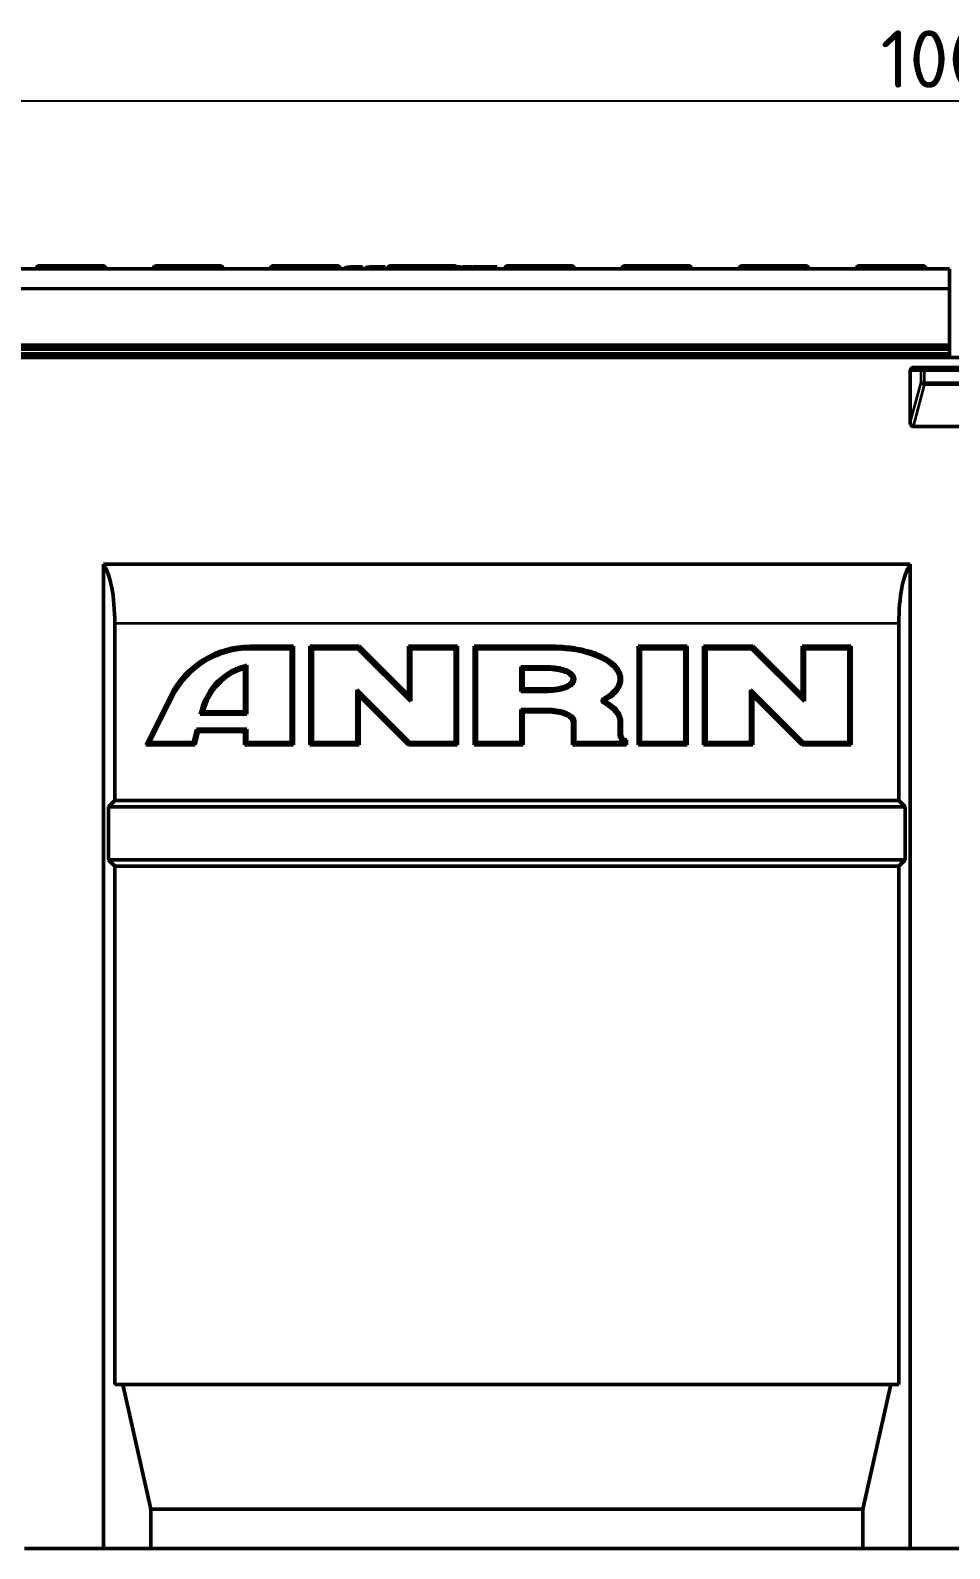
# Model space of a CAD drawing. Header units: millimetres. Extents: x 0 to 4362, y -130 to 2100.
# Drawn here: x 2032.3 to 2312.5, y 1105.8 to 1568.5 of the extents above; entities that cross this region are included whole.
import ezdxf

# ---------------------------------------------------------------- set-up
doc = ezdxf.new("R2010")
doc.units = ezdxf.units.MM
doc.header["$LTSCALE"] = 5
for name, color, linetype, lineweight in [('Bemaßung (ISO)', 7, 'Continuous', 25), ('Sichtbar (ISO)', 7, 'Continuous', 50), ('Sichtbar schmal (ISO)', 7, 'Continuous', 35)]:
    doc.layers.add(name, color=color, linetype=linetype, lineweight=lineweight)
doc.styles.add('TXT 3_5', font='isocpeur.ttf')
doc.dimstyles.new('Anrin Standard (DIN)', dxfattribs={"dimscale": 5, "dimtxt": 3.5, "dimasz": 2.5, "dimexe": 2, "dimexo": 0, "dimgap": 0.8, "dimtad": 1, "dimrnd": 1e-08, "dimtxsty": 'TXT 3_5', "dimcen": 0.09, "dimdle": 10, "dimclrd": 256, "dimclre": 256, "dimclrt": 256, "dimadec": 0, "dimazin": 2, "dimtfac": 0.714286, "dimtmove": 0, "dimatfit": 3, "dimfxl": 1, "dimtolj": 1, "dimlwd": -1, "dimlwe": -1, "dimarcsym": 0})

# ---------------------------------------------------------------- blocks, each defined once
blk = doc.blocks.new('*D36')
at = {"layer": 'Bemaßung (ISO)', "transparency": 16777216}
for p, q in [((1812.52, 1449.52), (1812.52, 1557.05)), ((2812.52, 1449.52), (2812.52, 1557.05)), ((1825.02, 1547.05), (2800.02, 1547.05))]:
    blk.add_line(p, q, dxfattribs=at)
for points in [[(1825.02, 1549.13), (1825.02, 1544.96), (1812.52, 1547.05)], [(2800.02, 1549.13), (2800.02, 1544.96), (2812.52, 1547.05)]]:
    blk.add_solid(points, dxfattribs=at)
at = {"layer": 'Defpoints', "color": 0, "transparency": 16777216}
for p in [(2812.52, 1547.05), (1812.52, 1449.52), (2812.52, 1449.52)]:
    blk.add_point(p, dxfattribs=at)
at = {"layer": 'Bemaßung (ISO)', "transparency": 16777216, "insert": (2291.47, 1568.55), "char_height": 17.5, "attachment_point": 1, "style": 'TXT 3_5'}
blk.add_mtext('\\A1;1000', dxfattribs=at)

msp = doc.modelspace()

# ---------------------------------------------------------------- linework, layer by layer
at = {"layer": 'Sichtbar (ISO)'}
for p, q in [((1812.521, 1495.829), (2312.521, 1495.829)), ((2034.029, 1495.916), (2034.022, 1495.829)), ((2035.026, 1496.829), (2039.792, 1496.829)), ((2054.162, 1496.829), (2039.792, 1496.829)), ((2054.162, 1496.829), (2054.303, 1496.829)), ((2055.299, 1495.916), (2055.307, 1495.829)), ((2069.744, 1495.916), (2069.736, 1495.829)), ((2070.74, 1496.829), (2084.354, 1496.829)), ((2080.261, 1495.916), (2080.259, 1495.829)), ((2089.072, 1496.829), (2084.354, 1496.829)), ((2089.072, 1496.829), (2089.112, 1496.829)), ((2089.112, 1496.829), (2090.017, 1496.829)), ((2091.013, 1495.916), (2091.021, 1495.829)), ((2105.458, 1495.916), (2105.45, 1495.829)), ((2106.454, 1496.829), (2120.799, 1496.829)), ((2120.799, 1496.829), (2124.826, 1496.829)), ((2124.826, 1496.829), (2125.731, 1496.829)), ((2126.728, 1495.916), (2126.735, 1495.829)), ((2128.259, 1496.109), (2128.234, 1495.829)), ((2133.501, 1496.504), (2131.088, 1496.504)), ((2133.561, 1495.829), (2133.501, 1496.504)), ((2134.609, 1496.132), (2134.582, 1495.829)), ((2134.859, 1496.109), (2134.834, 1495.829)), ((2137.271, 1496.504), (2137.688, 1496.504)), ((2140.101, 1496.504), (2137.688, 1496.504)), ((2140.101, 1496.504), (2140.434, 1496.504)), ((2140.161, 1495.829), (2140.101, 1496.504)), ((2140.434, 1496.293), (2140.119, 1496.293)), ((2140.494, 1495.829), (2140.434, 1496.504)), ((2140.434, 1496.504), (2140.434, 1496.293)), ((2140.474, 1495.829), (2140.434, 1496.293)), ((2141.172, 1495.916), (2141.165, 1495.829)), ((2142.168, 1496.829), (2156.514, 1496.829)), ((2143.562, 1495.829), (2143.653, 1496.504)), ((2145.272, 1496.504), (2143.653, 1496.504)), ((2145.312, 1495.829), (2145.272, 1496.504)), ((2147.279, 1495.829), (2145.272, 1496.504)), ((2149.548, 1495.829), (2149.609, 1496.504)), ((2151.152, 1496.504), (2149.609, 1496.504)), ((2151.177, 1495.829), (2151.152, 1496.504)), ((2153.148, 1496.221), (2151.152, 1496.504)), ((2153.197, 1495.829), (2153.148, 1496.221)), ((2156.514, 1496.829), (2160.54, 1496.829)), ((2158.882, 1495.829), (2158.942, 1496.504)), ((2160.434, 1496.504), (2158.942, 1496.504)), ((2160.494, 1495.829), (2160.434, 1496.504)), ((2160.54, 1496.829), (2161.446, 1496.829)), ((2164.343, 1496.504), (2162.097, 1495.829)), ((2162.863, 1496.104), (2162.863, 1496.059)), ((2164.305, 1495.829), (2164.343, 1496.504)), ((2166.767, 1496.504), (2164.343, 1496.504)), ((2166.828, 1495.829), (2166.767, 1496.504)), ((2167.688, 1495.829), (2167.688, 1496.104)), ((2168.548, 1495.829), (2168.609, 1496.504)), ((2174.434, 1496.504), (2168.609, 1496.504)), ((2174.494, 1495.829), (2174.434, 1496.504)), ((2176.887, 1495.916), (2176.879, 1495.829)), ((2177.883, 1496.829), (2178.042, 1496.829)), ((2192.5, 1496.829), (2178.042, 1496.829)), ((2192.5, 1496.829), (2196.254, 1496.829)), ((2193.514, 1495.939), (2193.527, 1495.829)), ((2196.254, 1496.829), (2197.16, 1496.829)), ((2198.156, 1495.916), (2198.164, 1495.829)), ((2212.601, 1495.916), (2212.593, 1495.829)), ((2213.597, 1496.829), (2214.979, 1496.829)), ((2231.032, 1496.829), (2214.979, 1496.829)), ((2231.032, 1496.829), (2231.969, 1496.829)), ((2231.969, 1496.829), (2232.874, 1496.829)), ((2232.036, 1495.929), (2232.046, 1495.829)), ((2233.87, 1495.916), (2233.878, 1495.829)), ((2248.315, 1495.916), (2248.308, 1495.829)), ((2249.311, 1496.829), (2251.218, 1496.829)), ((2267.261, 1496.829), (2251.218, 1496.829)), ((2267.261, 1496.829), (2267.683, 1496.829)), ((2267.683, 1496.829), (2268.589, 1496.829)), ((2269.585, 1495.916), (2269.592, 1495.829)), ((2284.029, 1495.916), (2284.022, 1495.829)), ((2285.026, 1496.829), (2292.868, 1496.829)), ((2304.265, 1496.829), (2292.868, 1496.829)), ((2304.265, 1496.829), (2304.303, 1496.829)), ((2305.299, 1495.916), (2305.307, 1495.829)), ((2312.521, 1489.906), (2312.521, 1495.829)), ((2312.521, 1489.906), (2312.521, 1489.748)), ((2312.521, 1472.829), (2312.521, 1489.748)), ((2312.521, 1471.829), (1812.521, 1471.829)), ((2312.521, 1471.829), (2312.521, 1472.829)), ((2312.521, 1471.829), (2312.521, 1471.329)), ((2812.521, 1468.829), (1812.521, 1468.829)), ((2312.521, 1470.036), (2312.521, 1471.329)), ((2312.521, 1470.036), (2312.521, 1469.683)), ((2312.521, 1468.829), (2312.521, 1469.683)), ((2300.521, 1448.984), (2300.521, 1464.829)), ((2301.557, 1465.829), (2323.486, 1465.829)), ((2323.676, 1447.829), (2301.367, 1447.829)), ((2300.521, 1405.829), (2054.521, 1405.829)), ((2054.521, 1105.829), (2054.521, 1405.829)), ((2054.521, 1405.829), (2054.655, 1405.648)), ((2300.388, 1405.648), (2300.521, 1405.829)), ((2300.521, 1105.829), (2300.521, 1405.829)), ((2058.005, 1387.794), (2058.005, 1333.829)), ((2297.038, 1333.829), (2297.038, 1387.794)), ((2099.292, 1380.829), (2112.521, 1380.829)), ((2099.292, 1380.101), (2111.793, 1380.101)), ((2112.521, 1380.829), (2111.793, 1380.101)), ((2111.793, 1380.101), (2111.793, 1351.557)), ((2112.521, 1380.829), (2112.521, 1350.829)), ((2117.521, 1380.829), (2132.521, 1380.829)), ((2117.521, 1350.829), (2117.521, 1380.829)), ((2117.521, 1380.829), (2118.249, 1380.101)), ((2118.249, 1380.101), (2132.22, 1380.101)), ((2118.249, 1351.557), (2118.249, 1380.101)), ((2132.521, 1380.829), (2132.22, 1380.101)), ((2132.22, 1380.101), (2148.249, 1364.072)), ((2132.521, 1380.829), (2147.521, 1365.829)), ((2147.521, 1365.829), (2147.521, 1380.829)), ((2147.521, 1380.829), (2162.521, 1380.829)), ((2147.521, 1380.829), (2148.249, 1380.101)), ((2148.249, 1364.072), (2148.249, 1380.101)), ((2148.249, 1380.101), (2161.793, 1380.101)), ((2162.521, 1380.829), (2161.793, 1380.101)), ((2161.793, 1380.101), (2161.793, 1351.557)), ((2162.521, 1380.829), (2162.521, 1350.829)), ((2167.521, 1350.829), (2167.521, 1380.829)), ((2167.521, 1380.829), (2191.521, 1380.829)), ((2167.521, 1380.829), (2168.249, 1380.101)), ((2168.249, 1351.557), (2168.249, 1380.101)), ((2168.249, 1380.101), (2191.521, 1380.101)), ((2217.521, 1350.829), (2217.521, 1380.829)), ((2217.521, 1380.829), (2232.521, 1380.829)), ((2217.521, 1380.829), (2218.249, 1380.101)), ((2218.249, 1351.557), (2218.249, 1380.101)), ((2218.249, 1380.101), (2231.793, 1380.101)), ((2232.521, 1380.829), (2231.793, 1380.101)), ((2231.793, 1380.101), (2231.793, 1351.557)), ((2232.521, 1380.829), (2232.521, 1350.829)), ((2237.521, 1380.829), (2252.521, 1380.829)), ((2237.521, 1350.829), (2237.521, 1380.829)), ((2237.521, 1380.829), (2238.249, 1380.101)), ((2238.249, 1380.101), (2252.22, 1380.101)), ((2238.249, 1351.557), (2238.249, 1380.101)), ((2252.521, 1380.829), (2252.22, 1380.101)), ((2252.22, 1380.101), (2268.249, 1364.072)), ((2252.521, 1380.829), (2267.521, 1365.829)), ((2267.521, 1365.829), (2267.521, 1380.829)), ((2267.521, 1380.829), (2282.521, 1380.829)), ((2267.521, 1380.829), (2268.249, 1380.101)), ((2268.249, 1364.072), (2268.249, 1380.101)), ((2268.249, 1380.101), (2281.793, 1380.101)), ((2282.521, 1380.829), (2281.793, 1380.101)), ((2281.793, 1380.101), (2281.793, 1351.557)), ((2282.521, 1380.829), (2282.521, 1350.829)), ((2098.249, 1375.061), (2098.249, 1360.101)), ((2181.793, 1367.101), (2181.793, 1374.557)), ((2182.521, 1373.829), (2181.793, 1374.557)), ((2181.793, 1374.557), (2190.021, 1374.557)), ((2097.521, 1360.829), (2097.521, 1374.118)), ((2182.521, 1373.829), (2182.521, 1367.829)), ((2190.021, 1373.829), (2182.521, 1373.829)), ((2067.521, 1350.829), (2075.021, 1365.829)), ((2068.699, 1351.557), (2075.672, 1365.504)), ((2147.823, 1351.557), (2131.793, 1367.586)), ((2132.521, 1365.829), (2131.793, 1367.586)), ((2131.793, 1367.586), (2131.793, 1351.557)), ((2147.521, 1350.829), (2132.521, 1365.829)), ((2132.521, 1365.829), (2132.521, 1350.829)), ((2147.521, 1365.829), (2148.249, 1364.072)), ((2182.521, 1367.829), (2181.793, 1367.101)), ((2190.021, 1367.101), (2181.793, 1367.101)), ((2182.521, 1367.829), (2190.021, 1367.829)), ((2267.823, 1351.557), (2251.793, 1367.586)), ((2252.521, 1365.829), (2251.793, 1367.586)), ((2251.793, 1367.586), (2251.793, 1351.557)), ((2267.521, 1350.829), (2252.521, 1365.829)), ((2252.521, 1365.829), (2252.521, 1350.829)), ((2267.521, 1365.829), (2268.249, 1364.072)), ((2084.089, 1360.101), (2084.42, 1361.424)), ((2085.021, 1360.829), (2084.089, 1360.101)), ((2085.126, 1361.247), (2085.021, 1360.829)), ((2085.021, 1360.829), (2097.521, 1360.829)), ((2097.521, 1360.829), (2098.249, 1360.101)), ((2190.021, 1361.557), (2181.793, 1361.557)), ((2182.521, 1360.829), (2181.793, 1361.557)), ((2181.793, 1361.557), (2181.793, 1351.557)), ((2190.021, 1360.829), (2182.521, 1360.829)), ((2182.521, 1360.829), (2182.521, 1350.829)), ((2098.249, 1360.101), (2084.089, 1360.101)), ((2197.521, 1350.829), (2197.521, 1357.829)), ((2198.249, 1351.557), (2198.249, 1357.829)), ((2211.793, 1357.829), (2211.793, 1353.829)), ((2212.521, 1357.829), (2212.521, 1353.829)), ((2067.521, 1350.829), (2068.699, 1351.557)), ((2081.953, 1351.557), (2068.699, 1351.557)), ((2082.953, 1355.557), (2081.953, 1351.557)), ((2082.521, 1350.829), (2081.953, 1351.557)), ((2083.521, 1354.829), (2082.521, 1350.829)), ((2098.249, 1355.557), (2082.953, 1355.557)), ((2083.521, 1354.829), (2082.953, 1355.557)), ((2097.521, 1354.829), (2083.521, 1354.829)), ((2097.521, 1354.829), (2098.249, 1355.557)), ((2097.521, 1350.829), (2097.521, 1354.829)), ((2097.521, 1350.829), (2098.249, 1351.557)), ((2098.249, 1351.557), (2098.249, 1355.557)), ((2111.793, 1351.557), (2098.249, 1351.557)), ((2112.521, 1350.829), (2111.793, 1351.557)), ((2117.521, 1350.829), (2118.249, 1351.557)), ((2131.793, 1351.557), (2118.249, 1351.557)), ((2132.521, 1350.829), (2131.793, 1351.557)), ((2147.521, 1350.829), (2147.823, 1351.557)), ((2161.793, 1351.557), (2147.823, 1351.557)), ((2162.521, 1350.829), (2161.793, 1351.557)), ((2167.521, 1350.829), (2168.249, 1351.557)), ((2181.793, 1351.557), (2168.249, 1351.557)), ((2182.521, 1350.829), (2181.793, 1351.557)), ((2197.521, 1350.829), (2198.249, 1351.557)), ((2213.293, 1351.557), (2198.249, 1351.557)), ((2213.293, 1351.723), (2213.293, 1351.557)), ((2214.021, 1350.829), (2213.293, 1351.557)), ((2214.021, 1352.329), (2214.021, 1350.829)), ((2217.521, 1350.829), (2218.249, 1351.557)), ((2231.793, 1351.557), (2218.249, 1351.557)), ((2232.521, 1350.829), (2231.793, 1351.557)), ((2237.521, 1350.829), (2238.249, 1351.557)), ((2251.793, 1351.557), (2238.249, 1351.557)), ((2252.521, 1350.829), (2251.793, 1351.557)), ((2267.521, 1350.829), (2267.823, 1351.557)), ((2281.793, 1351.557), (2267.823, 1351.557)), ((2282.521, 1350.829), (2281.793, 1351.557)), ((2082.521, 1350.829), (2067.521, 1350.829)), ((2112.521, 1350.829), (2097.521, 1350.829)), ((2132.521, 1350.829), (2117.521, 1350.829)), ((2162.521, 1350.829), (2147.521, 1350.829)), ((2182.521, 1350.829), (2167.521, 1350.829)), ((2214.021, 1350.829), (2197.521, 1350.829)), ((2232.521, 1350.829), (2217.521, 1350.829)), ((2252.521, 1350.829), (2237.521, 1350.829)), ((2282.521, 1350.829), (2267.521, 1350.829)), ((2058.005, 1333.829), (2056.129, 1331.953)), ((2297.038, 1333.829), (2058.005, 1333.829)), ((2298.914, 1331.953), (2297.038, 1333.829)), ((2298.914, 1331.953), (2056.129, 1331.953)), ((2056.129, 1331.953), (2056.129, 1315.705)), ((2298.914, 1315.705), (2298.914, 1331.953)), ((2298.914, 1315.705), (2056.129, 1315.705)), ((2056.129, 1315.705), (2058.005, 1313.829)), ((2297.038, 1313.829), (2298.914, 1315.705)), ((2297.038, 1313.829), (2058.005, 1313.829)), ((2058.005, 1313.829), (2058.005, 1155.829)), ((2297.038, 1155.829), (2297.038, 1313.829)), ((2297.038, 1155.829), (2058.005, 1155.829)), ((2060.447, 1155.829), (2068.991, 1117.829)), ((2286.052, 1117.829), (2294.596, 1155.829)), ((2286.052, 1117.829), (2068.991, 1117.829)), ((2068.991, 1117.829), (2068.991, 1105.829)), ((2286.052, 1105.829), (2286.052, 1117.829)), ((2054.521, 1105.829), (2030.521, 1105.829)), ((2068.991, 1105.829), (2054.521, 1105.829)), ((2286.052, 1105.829), (2068.991, 1105.829)), ((2286.052, 1105.829), (2300.521, 1105.829)), ((2300.521, 1105.829), (2324.521, 1105.829))]:
    msp.add_line(p, q, dxfattribs=at)
for centre, radius, start, end in [((2035.026, 1495.829), 1, 90, 175), ((2054.303, 1495.829), 1, 5, 90), ((2070.74, 1495.829), 1, 90, 175), ((2090.017, 1495.829), 1, 5, 90), ((2106.454, 1495.829), 1, 90, 175), ((2125.731, 1495.829), 1, 5, 90), ((2142.168, 1495.829), 1, 90, 175), ((2161.446, 1495.829), 1, 5.91604, 90), ((2177.883, 1495.829), 1, 90, 175), ((2197.16, 1495.829), 1, 5, 90), ((2213.597, 1495.829), 1, 90, 175), ((2232.874, 1495.829), 1, 5, 90), ((2249.311, 1495.829), 1, 90, 175), ((2268.589, 1495.829), 1, 5, 90), ((2285.026, 1495.829), 1, 90, 175), ((2304.303, 1495.829), 1, 5, 90), ((2099.292, 1353.694), 27.135, 90, 153.43495), ((2099.292, 1353.694), 26.407, 90, 153.43495), ((2102.521, 1356.898), 18.659, 103.23566, 165.96376), ((2102.521, 1356.898), 17.931, 106.1915, 165.96376), ((2207.304, 1364.232), 0.728, 118.47995, 241.93598), ((2214.021, 1353.829), 2.228, 180, 250.92943), ((2214.021, 1353.829), 1.5, 180, 270)]:
    msp.add_arc(centre, radius, start, end, dxfattribs=at)
for centre, major_axis, ratio, start_param, end_param in [((-5153.913, 826.744), (7240.273, -25.634), 0.996193, 0.0964517, 0.0964645), ((2131.088, 1496.104), (-2.829, 0), 0.1414214, 4.712389, 6.2706866), ((2137.271, 1496.127), (-2.663, 0), 0.1414214, 4.712389, 6.7093185), ((2137.688, 1496.104), (-2.829, 0), 0.1414214, 4.712389, 6.2706866), ((2161.442, 1496.104), (2.913, 0), 0.1414214, 0.6210392, 1.3129157), ((2161.442, 1496.104), (1.421, 0), 0.1414214, 0, 0.8789836), ((2169.109, 1496.104), (2.913, 0), 0.1414214, 1.3250708, 2.4969653), ((2169.109, 1496.104), (-1.421, 0), 0.1414214, 5.0863356, 6.2831853), ((-3083.804, 923.929), (5382.752, -22.202), 0.9961924, 0.1109956, 0.1110149), ((2301.557, 1464.829), (-1.035, 0), 0.9659258, 4.712389, 6.2831853), ((2301.557, 1449.243), (-0.373, -1.39), 0.6947466, 5.0804891, 6.4672353), ((2052.914, 1387.794), (0, 19), 0.2679492, 4.712389, 5.9341195), ((2302.129, 1387.794), (0, -19), 0.2679492, 3.4906585, 4.712389)]:
    msp.add_ellipse(centre, major_axis=major_axis, ratio=ratio, start_param=start_param, end_param=end_param, dxfattribs=at)
for points, knots in [([(2054.162, 1496.829), (2054.26, 1496.829), (2054.36, 1496.814), (2054.549, 1496.757), (2054.638, 1496.714), (2054.802, 1496.604), (2054.875, 1496.537), (2055, 1496.385), (2055.051, 1496.299), (2055.126, 1496.117), (2055.15, 1496.019), (2055.159, 1495.921)], [0, 0, 0, 0, 0.005929545, 0.005929545, 0.011859089, 0.011859089, 0.017788634, 0.017788634, 0.023718178, 0.023718178, 0.029647723, 0.029647723, 0.029647723, 0.029647723]), ([(2080.074, 1496.544), (2080.054, 1496.569), (2080.023, 1496.584), (2079.938, 1496.593), (2079.883, 1496.587), (2079.762, 1496.552), (2079.698, 1496.525), (2079.57, 1496.446), (2079.509, 1496.395), (2079.4, 1496.266), (2079.356, 1496.19), (2079.304, 1496.045), (2079.291, 1495.981), (2079.286, 1495.916)], [-0.15784707, -0.15784707, -0.15784707, -0.15784707, -0.13228046, -0.13228046, -0.10522407, -0.10522407, -0.0800695, -0.0800695, -0.05484178, -0.05484178, -0.0283495, -0.0283495, -0.00874675, -0.00874675, -0.00874675, -0.00874675]), ([(2080.074, 1496.544), (2080.11, 1496.497), (2080.144, 1496.442), (2080.206, 1496.303), (2080.239, 1496.201), (2080.258, 1496.038), (2080.261, 1495.991), (2080.261, 1495.939), (2080.261, 1495.928), (2080.261, 1495.916)], [1.43728889, 1.43728889, 1.43728889, 1.43728889, 1.48245626, 1.48245626, 1.52768055, 1.52768055, 1.54063042, 1.54063042, 1.54381696, 1.54381696, 1.54381696, 1.54381696]), ([(2192.5, 1496.829), (2192.591, 1496.829), (2192.683, 1496.817), (2192.861, 1496.768), (2192.947, 1496.732), (2193.11, 1496.635), (2193.187, 1496.574), (2193.322, 1496.428), (2193.381, 1496.343), (2193.47, 1496.153), (2193.501, 1496.047), (2193.514, 1495.939)], [0, 0, 0, 0, 0.006204724, 0.006204724, 0.012409448, 0.012409448, 0.018614172, 0.018614172, 0.024818895, 0.024818895, 0.031023619, 0.031023619, 0.031023619, 0.031023619]), ([(2231.032, 1496.829), (2231.128, 1496.829), (2231.225, 1496.815), (2231.409, 1496.761), (2231.497, 1496.721), (2231.661, 1496.616), (2231.735, 1496.552), (2231.864, 1496.402), (2231.918, 1496.316), (2231.998, 1496.131), (2232.025, 1496.03), (2232.036, 1495.929)], [0, 0, 0, 0, 0.006026336, 0.006026336, 0.012052671, 0.012052671, 0.018079007, 0.018079007, 0.024105343, 0.024105343, 0.030131679, 0.030131679, 0.030131679, 0.030131679]), ([(2267.261, 1496.829), (2267.358, 1496.829), (2267.456, 1496.815), (2267.641, 1496.76), (2267.729, 1496.719), (2267.893, 1496.613), (2267.966, 1496.549), (2268.093, 1496.4), (2268.147, 1496.315), (2268.226, 1496.132), (2268.253, 1496.033), (2268.263, 1495.932)], [0, 0, 0, 0, 0.006016517, 0.006016517, 0.012033034, 0.012033034, 0.01804955, 0.01804955, 0.024066067, 0.024066067, 0.030082584, 0.030082584, 0.030082584, 0.030082584]), ([(2191.521, 1380.101), (2194.272, 1380.101), (2197.022, 1379.836), (2201.993, 1378.836), (2204.226, 1378.117), (2208.02, 1376.306), (2209.532, 1375.195), (2210.864, 1373.591), (2211.155, 1373.135), (2211.576, 1372.228), (2211.707, 1371.778), (2211.818, 1370.875), (2211.799, 1370.429), (2211.609, 1369.529), (2211.437, 1369.076), (2210.893, 1368.097), (2210.492, 1367.572), (2209.211, 1366.285), (2208.19, 1365.541), (2206.957, 1364.872)], [1.5707963, 1.5707963, 1.5707963, 1.5707963, 1.9703582, 1.9703582, 2.3573263, 2.3573263, 2.7650746, 2.7650746, 2.9239676, 2.9239676, 3.0828606, 3.0828606, 3.2417536, 3.2417536, 3.4006466, 3.4006466, 3.5841652, 3.5841652, 3.8619871, 3.8619871, 3.8619871, 3.8619871]), ([(2190.021, 1374.557), (2191.041, 1374.557), (2193.592, 1374.353), (2195.696, 1373.68), (2197.255, 1372.747), (2198.002, 1372.08), (2198.33, 1370.829), (2198.087, 1369.89), (2197.3, 1368.882), (2195.718, 1367.965), (2193.08, 1367.263), (2191.041, 1367.101), (2190.021, 1367.101)], [-1.5707963, -1.5707963, -1.5707963, -1.5707963, -1.1780972, -0.5890486, -0.5890486, -0.1963495, 0, 0.1963495, 0.3926991, 0.7853982, 1.1780972, 1.5707963, 1.5707963, 1.5707963, 1.5707963]), ([(2190.021, 1367.829), (2191.003, 1367.829), (2192.966, 1367.985), (2195.463, 1368.653), (2196.852, 1369.485), (2197.425, 1370.24), (2197.57, 1370.829), (2197.377, 1371.615), (2196.803, 1372.169), (2195.439, 1372.986), (2193.459, 1373.634), (2191.003, 1373.829), (2190.021, 1373.829)], [-1.5707963, -1.5707963, -1.5707963, -1.5707963, -1.1780972, -0.7853982, -0.3926991, -0.1963495, 0, 0.1963495, 0.5890486, 0.5890486, 1.1780972, 1.5707963, 1.5707963, 1.5707963, 1.5707963]), ([(2198.249, 1357.829), (2198.249, 1358.049), (2198.211, 1358.269), (2198.068, 1358.683), (2197.965, 1358.878), (2197.591, 1359.41), (2197.258, 1359.709), (2196.444, 1360.254), (2195.952, 1360.495), (2194.539, 1361.024), (2193.53, 1361.261), (2192.137, 1361.443), (2191.819, 1361.476), (2191.011, 1361.538), (2190.516, 1361.557), (2190.021, 1361.557)], [0, 0, 0, 0, 0.136966, 0.136966, 0.2739319, 0.2739319, 0.5392298, 0.5392298, 0.8187742, 0.8187742, 1.2545102, 1.2545102, 1.380327, 1.380327, 1.5707963, 1.5707963, 1.5707963, 1.5707963]), ([(2197.521, 1357.829), (2197.521, 1358.025), (2197.425, 1358.418), (2196.852, 1359.173), (2195.463, 1360.006), (2192.966, 1360.673), (2191.003, 1360.829), (2190.021, 1360.829)], [0, 0, 0, 0, 0.1963495, 0.3926991, 0.7853982, 1.1780972, 1.5707963, 1.5707963, 1.5707963, 1.5707963]), ([(2206.961, 1363.59), (2207.521, 1363.291), (2208.038, 1362.979), (2208.96, 1362.345), (2209.369, 1362.023), (2210.111, 1361.352), (2210.439, 1361.001), (2211.14, 1360.099), (2211.435, 1359.547), (2211.657, 1358.847), (2211.697, 1358.691), (2211.771, 1358.299), (2211.793, 1358.064), (2211.793, 1357.829)], [2.44667935, 2.44667935, 2.44667935, 2.44667935, 2.56786562, 2.56786562, 2.68523224, 2.68523224, 2.80890141, 2.80890141, 3.00166907, 3.00166907, 3.05732985, 3.05732985, 3.14159265, 3.14159265, 3.14159265, 3.14159265]), ([(2207.304, 1364.232), (2208.972, 1363.343), (2210.947, 1361.813), (2212.294, 1359.566), (2212.521, 1358.408), (2212.521, 1357.829)], [2.44667935, 2.44667935, 2.44667935, 2.44667935, 2.794136, 2.96786433, 3.14159265, 3.14159265, 3.14159265, 3.14159265])]:
    msp.add_open_spline(points, degree=3, knots=knots, dxfattribs=at)
for points, degree in [([(2079.286, 1495.916), (2079.284, 1495.887), (2079.282, 1495.858), (2079.279, 1495.829)], 3), ([(2191.521, 1380.829), (2193.526, 1380.829), (2197.536, 1380.554), (2203.06, 1379.349), (2207.644, 1377.449), (2210.915, 1375.011), (2212.606, 1372.232), (2212.579, 1369.338), (2210.837, 1366.566), (2208.626, 1364.95), (2207.304, 1364.232)], 3), ([(2097.521, 1374.118), (2097.876, 1374.59), (2098.249, 1375.061)], 2), ([(2214.021, 1352.329), (2213.719, 1352.026), (2213.293, 1351.723)], 2)]:
    msp.add_open_spline(points, degree=degree, dxfattribs=at)
at = {"layer": 'Sichtbar schmal (ISO)'}
for p, q in [((2038.847, 1495.916), (2034.029, 1495.916)), ((2039.792, 1496.829), (2039.792, 1496.099)), ((2039.792, 1496.099), (2054.162, 1496.099)), ((2054.162, 1496.829), (2054.162, 1496.099)), ((2055.299, 1495.916), (2055.16, 1495.916)), ((2079.286, 1495.916), (2069.744, 1495.916)), ((2080.045, 1495.829), (2080.074, 1496.544)), ((2083.483, 1495.916), (2080.261, 1495.916)), ((2083.483, 1495.916), (2083.477, 1495.829)), ((2084.102, 1495.829), (2084.106, 1495.888)), ((2084.354, 1496.071), (2084.354, 1496.829)), ((2084.354, 1496.071), (2089.072, 1496.071)), ((2089.072, 1496.829), (2089.072, 1496.071)), ((2090.093, 1495.916), (2090.05, 1495.916)), ((2090.101, 1495.829), (2090.093, 1495.916)), ((2091.013, 1495.916), (2090.093, 1495.916)), ((2120.034, 1495.916), (2105.458, 1495.916)), ((2120.028, 1495.829), (2120.034, 1495.916)), ((2125.808, 1495.916), (2120.034, 1495.916)), ((2126.728, 1495.916), (2125.808, 1495.916)), ((2125.815, 1495.829), (2125.808, 1495.916)), ((2131.088, 1495.829), (2131.088, 1496.504)), ((2137.688, 1495.829), (2137.688, 1496.504)), ((2143.574, 1495.916), (2141.172, 1495.916)), ((2149.556, 1495.916), (2147.02, 1495.916)), ((2155.749, 1495.916), (2153.186, 1495.916)), ((2155.743, 1495.829), (2155.749, 1495.916)), ((2158.89, 1495.916), (2155.749, 1495.916)), ((2161.522, 1495.916), (2160.486, 1495.916)), ((2162.387, 1495.916), (2161.522, 1495.916)), ((2161.529, 1495.829), (2161.522, 1495.916)), ((2162.859, 1496.058), (2162.863, 1496.104)), ((2167.712, 1495.829), (2167.688, 1496.104)), ((2177.048, 1495.916), (2176.887, 1495.916)), ((2178.042, 1496.829), (2178.042, 1496.071)), ((2178.042, 1496.071), (2192.5, 1496.071)), ((2192.5, 1496.829), (2192.5, 1496.071)), ((2197.236, 1495.916), (2193.517, 1495.916)), ((2198.156, 1495.916), (2197.236, 1495.916)), ((2197.244, 1495.829), (2197.236, 1495.916)), ((2213.998, 1495.916), (2212.601, 1495.916)), ((2214.979, 1496.071), (2214.979, 1496.829)), ((2214.979, 1496.071), (2231.032, 1496.071)), ((2231.032, 1496.071), (2231.032, 1496.829)), ((2232.95, 1495.916), (2232.037, 1495.916)), ((2233.87, 1495.916), (2232.95, 1495.916)), ((2232.958, 1495.829), (2232.95, 1495.916)), ((2250.244, 1495.916), (2248.315, 1495.916)), ((2251.218, 1496.829), (2251.218, 1496.099)), ((2251.218, 1496.099), (2267.261, 1496.099)), ((2267.261, 1496.829), (2267.261, 1496.099)), ((2268.665, 1495.916), (2268.265, 1495.916)), ((2269.585, 1495.916), (2268.665, 1495.916)), ((2268.672, 1495.829), (2268.665, 1495.916)), ((2291.949, 1495.916), (2284.029, 1495.916)), ((2291.949, 1495.916), (2291.942, 1495.829)), ((2292.641, 1495.829), (2292.645, 1495.888)), ((2292.868, 1496.829), (2292.868, 1496.071)), ((2292.868, 1496.071), (2304.265, 1496.071)), ((2304.265, 1496.829), (2304.265, 1496.071)), ((2305.299, 1495.916), (2305.261, 1495.916)), ((2312.521, 1489.906), (1812.521, 1489.906)), ((1812.521, 1489.748), (2312.521, 1489.748)), ((1812.521, 1472.829), (2312.521, 1472.829)), ((1812.521, 1471.329), (2312.521, 1471.329)), ((2312.521, 1470.036), (1812.521, 1470.036)), ((1812.521, 1469.683), (2312.521, 1469.683)), ((2303.806, 1464.829), (2300.521, 1464.829)), ((2304.772, 1464.829), (2303.806, 1464.829)), ((2303.806, 1461.243), (2303.806, 1464.829)), ((2304.772, 1465.829), (2304.772, 1464.829)), ((2320.271, 1464.829), (2304.772, 1464.829)), ((2304.772, 1464.829), (2304.772, 1461.243)), ((2300.521, 1448.984), (2303.806, 1461.243)), ((2304.772, 1460.536), (2301.367, 1447.829)), ((2303.806, 1461.243), (2304.772, 1461.243)), ((2304.772, 1461.243), (2304.772, 1460.536)), ((2304.772, 1461.243), (2320.271, 1461.243)), ((2320.271, 1460.536), (2304.772, 1460.536)), ((2300.388, 1405.648), (2054.655, 1405.648)), ((2297.038, 1387.794), (2058.005, 1387.794)), ((2099.292, 1380.829), (2099.292, 1380.101)), ((2191.521, 1380.829), (2191.521, 1380.101)), ((2190.021, 1373.829), (2190.021, 1374.557)), ((2075.021, 1365.829), (2075.672, 1365.504)), ((2190.021, 1367.829), (2190.021, 1367.101)), ((2085.126, 1361.247), (2084.42, 1361.424)), ((2190.021, 1360.829), (2190.021, 1361.557)), ((2207.304, 1364.232), (2206.957, 1364.872)), ((2207.304, 1364.232), (2206.961, 1363.59)), ((2197.521, 1357.829), (2198.249, 1357.829)), ((2212.521, 1357.829), (2211.793, 1357.829)), ((2212.521, 1353.829), (2211.793, 1353.829))]:
    msp.add_line(p, q, dxfattribs=at)
for centre, major_axis, ratio, start_param, end_param in [((2039.583, 1495.846), (-0.799, 0.047), 0.0870088, 4.7174678, 5.8891336), ((2054.363, 1495.846), (0.797, 0.075), 0.0867796, 0, 1.5626772), ((2084.106, 1495.846), (0.798, -0.056), 0.0522081, 1.5744567, 2.4696957), ((2089.112, 1495.829), (0, 1), 0.9853638, 4.7996554, 6.2831853), ((2089.275, 1495.846), (0.798, 0.062), 0.0521805, 0.2362622, 1.5667601), ((2120.799, 1495.829), (0, 1), 0.7681177, 0, 1.4835299), ((2124.826, 1495.829), (0, 1), 0.9853638, 4.7996554, 6.2831853), ((2156.514, 1495.829), (0, 1), 0.7681177, 0, 1.4835299), ((2160.54, 1495.829), (0, 1), 0.9853638, 4.7996554, 6.2831853), ((2177.843, 1495.846), (-0.797, 0.067), 0.052153, 4.7167674, 6.2117303), ((2192.719, 1495.846), (0.795, 0.092), 0.051988, 0, 1.5647633), ((2196.254, 1495.829), (0, 1), 0.9853638, 4.7996554, 6.2831853), ((2214.777, 1495.846), (-0.798, 0.062), 0.0521769, 4.7164712, 6.0724659), ((2231.24, 1495.846), (0.796, 0.082), 0.0520603, 0, 1.5654247), ((2231.969, 1495.829), (0, 1), 0.9853638, 4.7996554, 6.2831853), ((2251.017, 1495.846), (-0.798, 0.054), 0.086956, 4.718308, 6.0348131), ((2267.468, 1495.846), (0.795, 0.086), 0.0866582, 0, 1.5614613), ((2267.683, 1495.829), (0, 1), 0.9853638, 4.7996554, 6.2831853), ((2292.645, 1495.846), (-0.798, 0.057), 0.052205, 4.7160937, 5.7771625), ((2304.464, 1495.846), (0.797, 0.068), 0.0521453, 0.0348598, 1.566327), ((2304.772, 1464.829), (0, 1), 0.9659258, 0, 1.5707963), ((2304.772, 1461.243), (-0.966, 0.259), 0.6947466, 0.3681001, 1.7548464)]:
    msp.add_ellipse(centre, major_axis=major_axis, ratio=ratio, start_param=start_param, end_param=end_param, dxfattribs=at)
for points in [[(2038.847, 1495.916), (2038.845, 1495.887), (2038.844, 1495.858), (2038.842, 1495.829)], [(2039.578, 1495.829), (2039.58, 1495.858), (2039.581, 1495.887), (2039.583, 1495.916)], [(2054.363, 1495.916), (2054.365, 1495.887), (2054.368, 1495.858), (2054.371, 1495.829)], [(2089.275, 1495.888), (2089.276, 1495.869), (2089.278, 1495.849), (2089.279, 1495.829)], [(2090.056, 1495.829), (2090.054, 1495.858), (2090.052, 1495.887), (2090.05, 1495.916)], [(2177.048, 1495.916), (2177.045, 1495.887), (2177.043, 1495.858), (2177.04, 1495.829)], [(2177.838, 1495.829), (2177.839, 1495.849), (2177.841, 1495.869), (2177.843, 1495.888)], [(2192.719, 1495.888), (2192.722, 1495.869), (2192.724, 1495.849), (2192.726, 1495.829)], [(2213.998, 1495.916), (2213.996, 1495.887), (2213.994, 1495.858), (2213.991, 1495.829)], [(2214.773, 1495.829), (2214.774, 1495.849), (2214.776, 1495.869), (2214.777, 1495.888)], [(2231.24, 1495.888), (2231.242, 1495.869), (2231.244, 1495.849), (2231.246, 1495.829)], [(2250.244, 1495.916), (2250.242, 1495.887), (2250.24, 1495.858), (2250.238, 1495.829)], [(2251.011, 1495.829), (2251.013, 1495.858), (2251.015, 1495.887), (2251.017, 1495.916)], [(2267.468, 1495.916), (2267.471, 1495.887), (2267.474, 1495.858), (2267.477, 1495.829)], [(2304.464, 1495.888), (2304.466, 1495.869), (2304.468, 1495.849), (2304.469, 1495.829)], [(2305.268, 1495.829), (2305.266, 1495.858), (2305.263, 1495.887), (2305.261, 1495.916)]]:
    msp.add_open_spline(points, degree=3, dxfattribs=at)
for points, knots in [([(2039.792, 1496.829), (2039.633, 1496.829), (2039.471, 1496.787), (2039.198, 1496.626), (2039.083, 1496.516), (2038.946, 1496.296), (2038.905, 1496.203), (2038.863, 1496.043), (2038.852, 1495.979), (2038.847, 1495.916)], [-0.030492332, -0.030492332, -0.030492332, -0.030492332, -0.019667554, -0.019667554, -0.009910008, -0.009910008, -0.003811542, -0.003811542, 0, 0, 0, 0]), ([(2039.583, 1495.916), (2039.584, 1495.929), (2039.586, 1495.942), (2039.595, 1495.974), (2039.603, 1495.992), (2039.633, 1496.036), (2039.658, 1496.058), (2039.72, 1496.09), (2039.756, 1496.099), (2039.792, 1496.099)], [0, 0, 0, 0, 0.003811542, 0.003811542, 0.009910008, 0.009910008, 0.019667554, 0.019667554, 0.030492332, 0.030492332, 0.030492332, 0.030492332]), ([(2054.162, 1496.099), (2054.174, 1496.099), (2054.187, 1496.098), (2054.218, 1496.092), (2054.237, 1496.085), (2054.283, 1496.061), (2054.308, 1496.04), (2054.347, 1495.985), (2054.359, 1495.951), (2054.363, 1495.916)], [0, 0, 0, 0, 0.003705965, 0.003705965, 0.00963551, 0.00963551, 0.019122781, 0.019122781, 0.029647723, 0.029647723, 0.029647723, 0.029647723]), ([(2084.354, 1496.829), (2084.306, 1496.829), (2084.257, 1496.825), (2084.132, 1496.801), (2084.055, 1496.774), (2083.865, 1496.673), (2083.753, 1496.577), (2083.567, 1496.305), (2083.497, 1496.114), (2083.483, 1495.916)], [-0.033575733, -0.033575733, -0.033575733, -0.033575733, -0.029378766, -0.029378766, -0.02266362, -0.02266362, -0.011919385, -0.011919385, 0, 0, 0, 0]), ([(2084.106, 1495.888), (2084.109, 1495.928), (2084.128, 1495.966), (2084.181, 1496.02), (2084.212, 1496.04), (2084.267, 1496.06), (2084.289, 1496.065), (2084.326, 1496.07), (2084.34, 1496.071), (2084.354, 1496.071)], [0, 0, 0, 0, 0.011919385, 0.011919385, 0.02266362, 0.02266362, 0.029378766, 0.029378766, 0.033575733, 0.033575733, 0.033575733, 0.033575733]), ([(2090.05, 1495.916), (2090.035, 1496.092), (2089.973, 1496.265), (2089.78, 1496.54), (2089.659, 1496.646), (2089.436, 1496.763), (2089.344, 1496.795), (2089.191, 1496.824), (2089.131, 1496.829), (2089.072, 1496.829)], [-0.029870318, -0.029870318, -0.029870318, -0.029870318, -0.019266355, -0.019266355, -0.009707854, -0.009707854, -0.00373379, -0.00373379, 0, 0, 0, 0]), ([(2089.072, 1496.071), (2089.084, 1496.071), (2089.097, 1496.07), (2089.129, 1496.064), (2089.148, 1496.058), (2089.195, 1496.034), (2089.22, 1496.013), (2089.259, 1495.958), (2089.272, 1495.924), (2089.275, 1495.888)], [0, 0, 0, 0, 0.00373379, 0.00373379, 0.009707854, 0.009707854, 0.019266355, 0.019266355, 0.029870318, 0.029870318, 0.029870318, 0.029870318]), ([(2178.042, 1496.829), (2177.868, 1496.829), (2177.692, 1496.782), (2177.404, 1496.614), (2177.287, 1496.502), (2177.148, 1496.285), (2177.107, 1496.194), (2177.064, 1496.039), (2177.053, 1495.977), (2177.048, 1495.916)], [-0.029521001, -0.029521001, -0.029521001, -0.029521001, -0.019041046, -0.019041046, -0.009594325, -0.009594325, -0.003690125, -0.003690125, 0, 0, 0, 0]), ([(2177.843, 1495.888), (2177.844, 1495.901), (2177.846, 1495.913), (2177.854, 1495.944), (2177.863, 1495.962), (2177.89, 1496.005), (2177.914, 1496.028), (2177.972, 1496.062), (2178.007, 1496.071), (2178.042, 1496.071)], [0, 0, 0, 0, 0.003690125, 0.003690125, 0.009594325, 0.009594325, 0.019041046, 0.019041046, 0.029521001, 0.029521001, 0.029521001, 0.029521001]), ([(2192.5, 1496.071), (2192.513, 1496.071), (2192.526, 1496.07), (2192.559, 1496.064), (2192.579, 1496.058), (2192.628, 1496.035), (2192.656, 1496.015), (2192.7, 1495.96), (2192.715, 1495.925), (2192.719, 1495.888)], [0, 0, 0, 0, 0.003877952, 0.003877952, 0.010082676, 0.010082676, 0.020010234, 0.020010234, 0.031023619, 0.031023619, 0.031023619, 0.031023619]), ([(2214.979, 1496.829), (2214.919, 1496.829), (2214.859, 1496.824), (2214.704, 1496.794), (2214.612, 1496.762), (2214.388, 1496.645), (2214.267, 1496.538), (2214.075, 1496.264), (2214.013, 1496.092), (2213.998, 1495.916)], [-0.02976125, -0.02976125, -0.02976125, -0.02976125, -0.026041093, -0.026041093, -0.020088843, -0.020088843, -0.010565244, -0.010565244, 0, 0, 0, 0]), ([(2214.777, 1495.888), (2214.78, 1495.923), (2214.793, 1495.958), (2214.832, 1496.013), (2214.857, 1496.034), (2214.903, 1496.058), (2214.922, 1496.064), (2214.954, 1496.07), (2214.967, 1496.071), (2214.979, 1496.071)], [0, 0, 0, 0, 0.010565244, 0.010565244, 0.020088843, 0.020088843, 0.026041093, 0.026041093, 0.02976125, 0.02976125, 0.02976125, 0.02976125]), ([(2231.032, 1496.071), (2231.05, 1496.071), (2231.068, 1496.069), (2231.104, 1496.059), (2231.123, 1496.052), (2231.151, 1496.035), (2231.162, 1496.027), (2231.176, 1496.015), (2231.181, 1496.011), (2231.192, 1495.999), (2231.198, 1495.991), (2231.214, 1495.97), (2231.221, 1495.955), (2231.234, 1495.924), (2231.238, 1495.906), (2231.24, 1495.888)], [0, 0, 0, 0, 0.005273044, 0.005273044, 0.011299379, 0.011299379, 0.015065839, 0.015065839, 0.016949069, 0.016949069, 0.019962237, 0.019962237, 0.024783306, 0.024783306, 0.030131679, 0.030131679, 0.030131679, 0.030131679]), ([(2251.218, 1496.829), (2251.134, 1496.829), (2251.049, 1496.818), (2250.893, 1496.776), (2250.822, 1496.747), (2250.711, 1496.686), (2250.67, 1496.66), (2250.607, 1496.611), (2250.584, 1496.592), (2250.516, 1496.53), (2250.475, 1496.484), (2250.379, 1496.354), (2250.332, 1496.266), (2250.27, 1496.089), (2250.251, 1496.003), (2250.244, 1495.916)], [-0.029825474, -0.029825474, -0.029825474, -0.029825474, -0.024531452, -0.024531452, -0.019759376, -0.019759376, -0.016776829, -0.016776829, -0.014912737, -0.014912737, -0.011184553, -0.011184553, -0.005219458, -0.005219458, 0, 0, 0, 0]), ([(2251.017, 1495.916), (2251.018, 1495.934), (2251.021, 1495.951), (2251.034, 1495.986), (2251.043, 1496.004), (2251.063, 1496.03), (2251.072, 1496.039), (2251.086, 1496.051), (2251.09, 1496.055), (2251.104, 1496.065), (2251.112, 1496.07), (2251.135, 1496.082), (2251.15, 1496.088), (2251.183, 1496.097), (2251.201, 1496.099), (2251.218, 1496.099)], [0, 0, 0, 0, 0.005219458, 0.005219458, 0.011184553, 0.011184553, 0.014912737, 0.014912737, 0.016776829, 0.016776829, 0.019759376, 0.019759376, 0.024531452, 0.024531452, 0.029825474, 0.029825474, 0.029825474, 0.029825474]), ([(2267.261, 1496.099), (2267.274, 1496.099), (2267.286, 1496.098), (2267.319, 1496.092), (2267.338, 1496.085), (2267.385, 1496.062), (2267.41, 1496.04), (2267.451, 1495.986), (2267.464, 1495.951), (2267.468, 1495.916)], [0, 0, 0, 0, 0.003760323, 0.003760323, 0.00977684, 0.00977684, 0.019403267, 0.019403267, 0.030082584, 0.030082584, 0.030082584, 0.030082584]), ([(2292.868, 1496.829), (2292.717, 1496.829), (2292.563, 1496.789), (2292.3, 1496.634), (2292.187, 1496.527), (2292.05, 1496.306), (2292.008, 1496.212), (2291.965, 1496.047), (2291.954, 1495.982), (2291.949, 1495.916)], [-0.031510151, -0.031510151, -0.031510151, -0.031510151, -0.020324048, -0.020324048, -0.010240799, -0.010240799, -0.003938769, -0.003938769, 0, 0, 0, 0]), ([(2292.645, 1495.888), (2292.646, 1495.901), (2292.649, 1495.915), (2292.659, 1495.947), (2292.668, 1495.966), (2292.701, 1496.01), (2292.729, 1496.032), (2292.793, 1496.063), (2292.831, 1496.071), (2292.868, 1496.071)], [0, 0, 0, 0, 0.003938769, 0.003938769, 0.010240799, 0.010240799, 0.020324048, 0.020324048, 0.031510151, 0.031510151, 0.031510151, 0.031510151]), ([(2305.261, 1495.916), (2305.245, 1496.09), (2305.184, 1496.261), (2304.991, 1496.534), (2304.869, 1496.642), (2304.641, 1496.761), (2304.547, 1496.794), (2304.389, 1496.823), (2304.327, 1496.829), (2304.265, 1496.829)], [-0.029509725, -0.029509725, -0.029509725, -0.029509725, -0.019033773, -0.019033773, -0.009590661, -0.009590661, -0.003688716, -0.003688716, 0, 0, 0, 0]), ([(2304.265, 1496.071), (2304.277, 1496.071), (2304.29, 1496.07), (2304.322, 1496.064), (2304.34, 1496.057), (2304.386, 1496.033), (2304.41, 1496.012), (2304.449, 1495.957), (2304.461, 1495.923), (2304.464, 1495.888)], [0, 0, 0, 0, 0.003688716, 0.003688716, 0.009590661, 0.009590661, 0.019033773, 0.019033773, 0.029509725, 0.029509725, 0.029509725, 0.029509725])]:
    msp.add_open_spline(points, degree=3, knots=knots, dxfattribs=at)

# ---------------------------------------------------------------- dimensions: what is measured, and where the dimension line sits
at = {"layer": 'Bemaßung (ISO)'}
dim = msp.add_linear_dim(base=(2812.521, 1547.047), p1=(1812.521, 1449.518), p2=(2812.521, 1449.518), dimstyle='Anrin Standard (DIN)', override={"dimgap": 0.8, "dimdec": 2, "dimtol": 0, "dimlim": 0, "dimtp": 0, "dimtm": 0, "dimtdec": 2, "dimtofl": 0, "dimatfit": 1}, dxfattribs=at)
dim.commit()
dim.dimension.update_dxf_attribs({"geometry": '*D36', "text_midpoint": (2312.471, 1547.047), "dimtype": 160})

doc.saveas('drawing.dxf')
